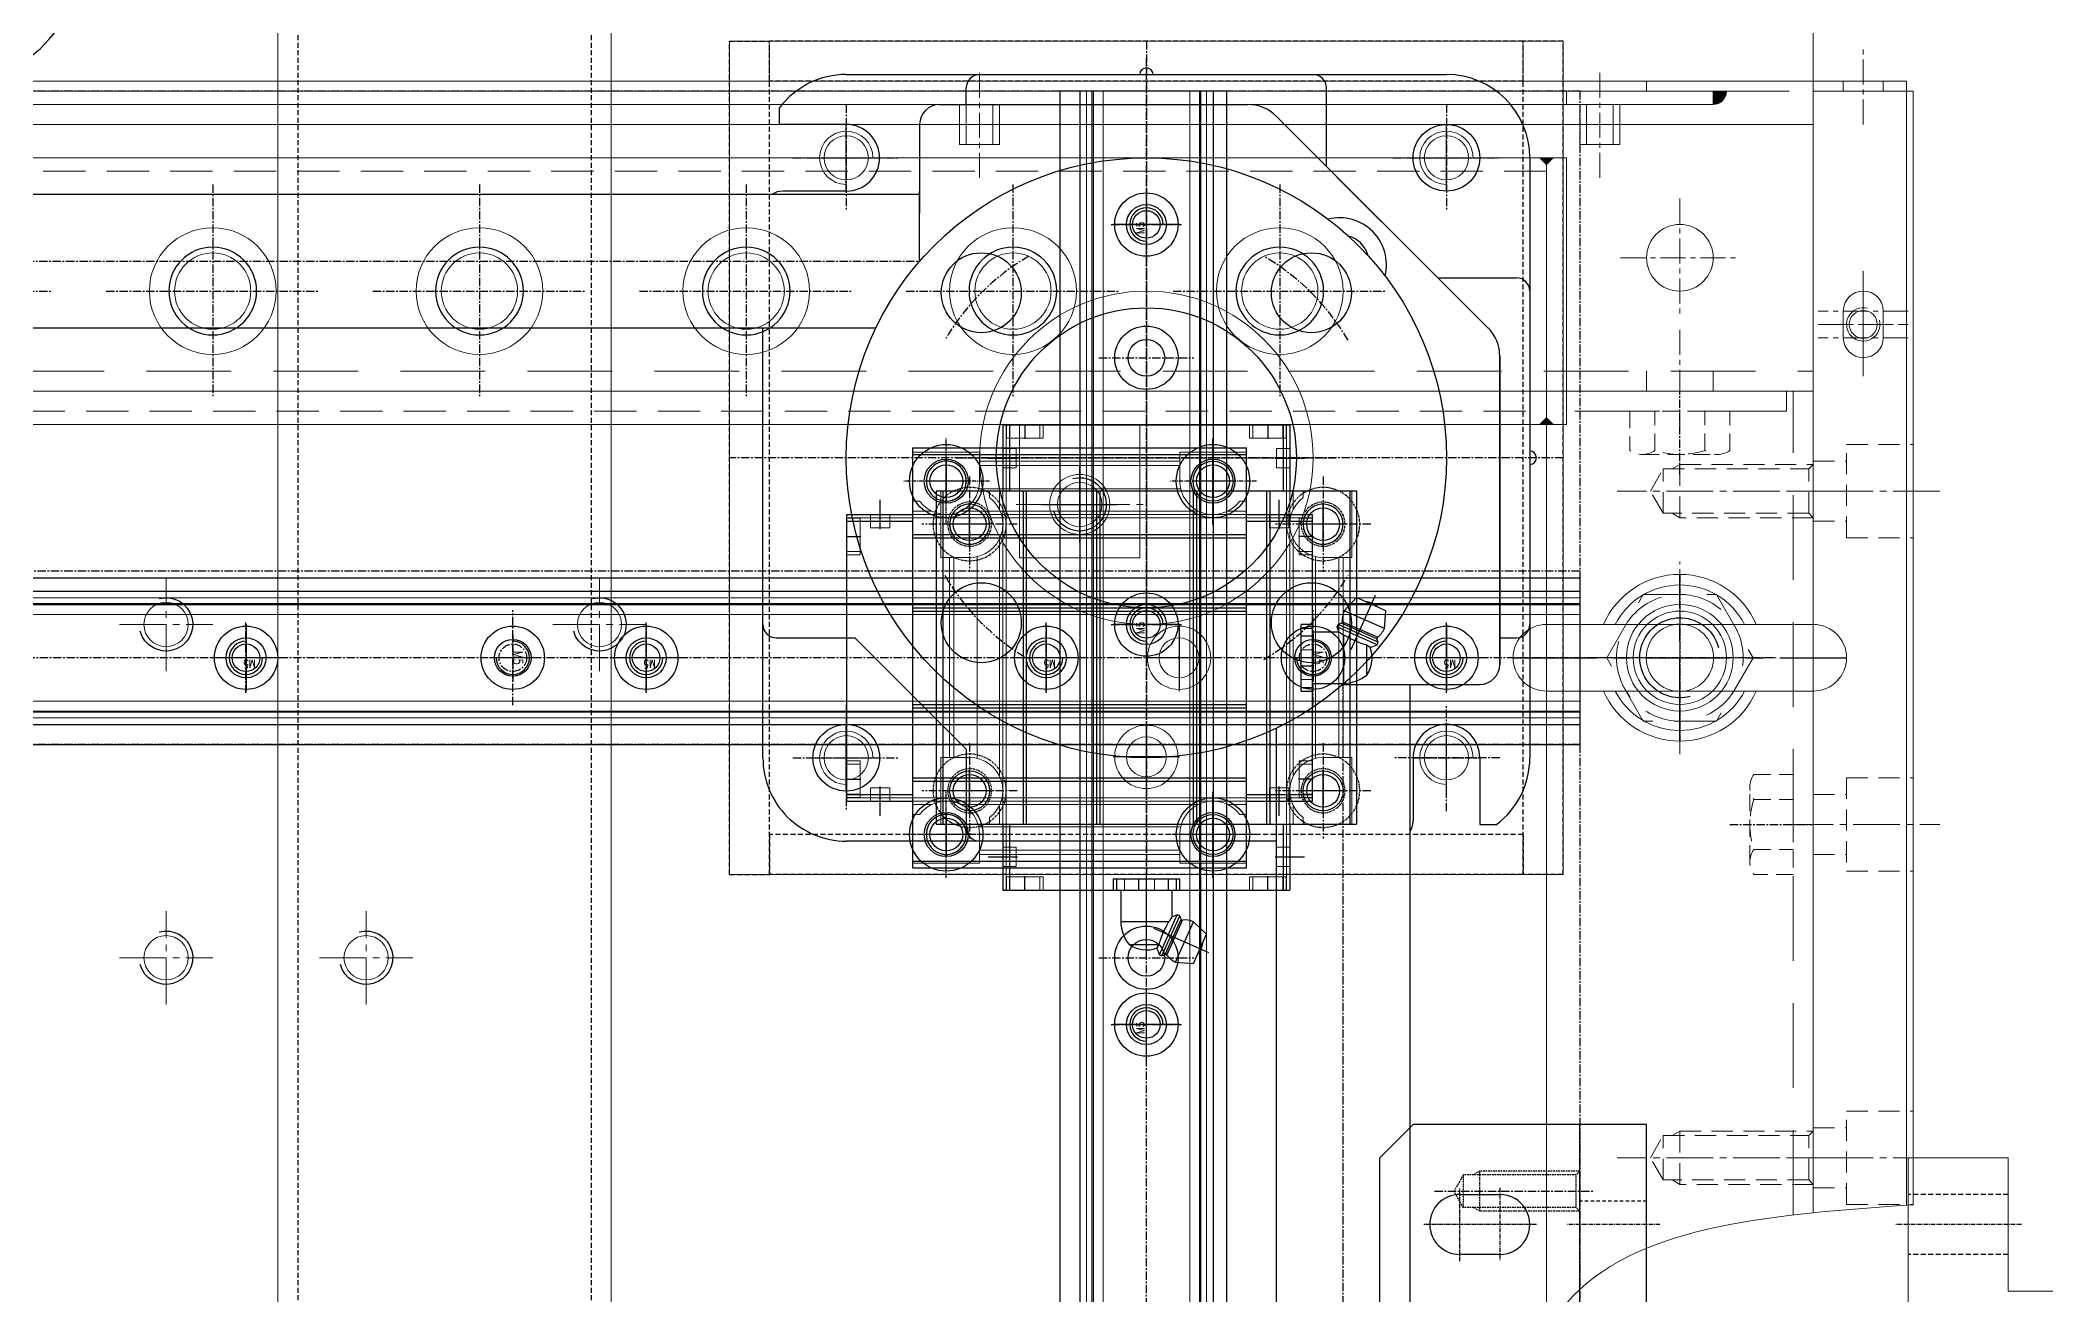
# Model space of a CAD drawing. Header units: millimetres. Extents: x -32759 to 129432, y 390 to 54305.
# Drawn here: x 28859.4 to 29160.1, y 25406.3 to 25594.6 of the extents above; entities that cross this region are included whole.
import ezdxf

# ---------------------------------------------------------------- set-up
doc = ezdxf.new("R2010")
doc.units = ezdxf.units.MM
for name, pattern in [('AM_ISO08W050', [18, 12, -1.5, 3, -1.5]), ('CENTER', [2, 1.25, -0.25, 0.25, -0.25]), ('CENTER1', [10, 7, -1, 1, -1]), ('H10', [1.75, 1, -0.75]), ('HIDDEN', [0.375, 0.25, -0.125]), ('HIDDEN2', [4.7625, 3.175, -1.5875]), ('HIDDENX2', [19.05, 12.7, -6.35])]:
    doc.linetypes.add(name, pattern=pattern)
for name, color, linetype in [('01a', 8, 'Continuous'), ('01d', 211, 'Continuous'), ('44', 4, 'CENTER'), ('7', 31, 'Continuous'), ('8', 17, 'Continuous'), ('CENTER', 1, 'CENTER'), ('CL', 1, 'CENTER'), ('FL', 3, 'Continuous'), ('HL', 2, 'HIDDEN'), ('THIN', 3, 'Continuous'), ('마크5', 254, 'Continuous')]:
    doc.layers.add(name, color=color, linetype=linetype)
for name, color, linetype, lineweight in [('03 중심선', 1, 'CENTER', 25), ('1111111', 1, 'Continuous', 25), ('_BODY', 7, 'Continuous', 13), ('AM_4', 3, 'Continuous', 25), ('AM_5', 3, 'Continuous', 25), ('AM_7', 4, 'AM_ISO08W050', 25), ('AM_9', 253, 'Continuous', 0), ('ConnectionPoints', 7, 'Continuous', 50)]:
    doc.layers.add(name, color=color, linetype=linetype, lineweight=lineweight)
doc.styles.add('ROAMNS', font='romans.shx', dxfattribs={"width": 0.8, "bigfont": 'whgtxt.shx'})
doc.styles.add('ROMANS', font='romans')
doc.styles.get("Standard").update_dxf_attribs({"font": 'arial.ttf'})

# ---------------------------------------------------------------- blocks, each defined once
blk = doc.blocks.new('ertrwe4')
at = {"ltscale": 0.5}
blk.add_circle((209026.13, 18920.69), 3.32, dxfattribs=at)
at = {"color": 1, "ltscale": 0.5}
blk.add_arc((209026.13, 18920.69), 4, 270, 180, dxfattribs=at)
at = {"layer": 'CL', "ltscale": 0.5}
for p, q in [((209026.13, 18925.69), (209026.13, 18915.69)), ((209021.13, 18920.69), (209031.13, 18920.69))]:
    blk.add_line(p, q, dxfattribs=at)
blk = doc.blocks.new('ryuesws')
at = {"ltscale": 0.5}
for p, q in [((208930.33, 19647.7), (208930.33, 19772.7)), ((208930.33, 19772.7), (209055.33, 19772.7)), ((209055.33, 19772.7), (209055.33, 19647.7)), ((208930.33, 19647.7), (209055.33, 19647.7))]:
    blk.add_line(p, q, dxfattribs=at)
blk.add_circle((208992.83, 19710.2), 25, dxfattribs=at)
at = {"layer": 'CL', "ltscale": 0.5}
for p, q in [((208992.83, 19738.72), (208992.83, 19681.68)), ((209021.35, 19710.2), (208964.31, 19710.2))]:
    blk.add_line(p, q, dxfattribs=at)
for p in [(-78.3, 834.52), (11.7, 834.52), (-78.3, 744.52), (11.7, 744.52)]:
    blk.add_blockref('ertrwe4', p)
blk = doc.blocks.new('uyisfwew')
at = {"layer": 'HL', "ltscale": 3}
for p, q in [((208930.33, 19564.1), (208930.33, 19570.1)), ((208930.33, 19570.1), (209055.33, 19570.1)), ((209055.33, 19564.1), (209055.33, 19570.1)), ((208930.33, 19564.1), (209055.33, 19564.1))]:
    blk.add_line(p, q, dxfattribs=at)
blk = doc.blocks.new('tywewr')
at = {"layer": 'HL', "ltscale": 3}
for p, q in [((209278.01, 19586.82), (209278.01, 19592.82)), ((209278.01, 19592.82), (209391.01, 19592.82)), ((209391.01, 19586.82), (209391.01, 19592.82)), ((209278.01, 19586.82), (209391.01, 19586.82))]:
    blk.add_line(p, q, dxfattribs=at)
blk = doc.blocks.new('rtyses')
for name, p in [('ryuesws', (0, 398.03)), ('uyisfwew', (0, 481.64))]:
    blk.add_blockref(name, p)
at = {"xscale": -1}
for name, p, rotation in [('uyisfwew', (0, 39734.84), 180), ('tywewr', (189462.51, -189226.27), 270)]:
    blk.add_blockref(name, p, dxfattribs=dict(at, rotation=rotation))
at = {"rotation": 90}
blk.add_blockref('tywewr', (228523.15, -189226.27), dxfattribs=at)
blk = doc.blocks.new('UYEWS')
blk.add_blockref('rtyses', (-1114.55, -2778.66))
blk = doc.blocks.new('574534')
blk.add_blockref('UYEWS', (-13724.46, 3117.63))
blk = doc.blocks.new('AE4TV4SE5YR6Y')
at = {"color": 2, "linetype": 'HIDDENX2', "ltscale": 0.5}
blk.add_lwpolyline([(-7337.92, 5245.23), (-7326.95, 5245.23), (-7321.47, 5254.73), (-7326.95, 5264.23), (-7337.92, 5264.23), (-7343.41, 5254.73), (-7337.92, 5245.23)], dxfattribs=at)
blk.add_circle((-7332.44, 5254.73), 9.5, dxfattribs=at)
blk.add_circle((-7332.44, 5254.73), 5.05)
at = {"layer": 'CENTER'}
for p, q in [((-7332.44, 5267.23), (-7332.44, 5242.23)), ((-7346.41, 5254.73), (-7318.47, 5254.73))]:
    blk.add_line(p, q, dxfattribs=at)
at = {"layer": 'THIN'}
blk.add_arc((-7332.44, 5254.73), 6, 255, 165, dxfattribs=at)
blk = doc.blocks.new('A4TCES5YTRTY')
at = {"color": 2, "linetype": 'HIDDENX2', "ltscale": 0.2}
for p, q in [((-7334.72, 5174.17), (-7340.64, 5174.17)), ((-7334.14, 5176.05), (-7334.14, 5164.79)), ((-7334.72, 5166.67), (-7340.64, 5166.67))]:
    blk.add_line(p, q, dxfattribs=at)
blk.add_lwpolyline([(-7340.64, 5177.92), (-7334.72, 5177.92, -0.309401), (-7334.72, 5174.17, -0.154701), (-7334.72, 5166.67, -0.309401), (-7334.72, 5162.91), (-7340.64, 5162.91), (-7340.64, 5177.92)], format="xyb", dxfattribs=at)
at = {"layer": 'CENTER'}
blk.add_line((-7331.14, 5170.42), (-7343.64, 5170.42), dxfattribs=at)
blk = doc.blocks.new('A$C4AA64E7E')
at = {"color": 1, "linetype": 'CENTER', "ltscale": 3}
for p, q in [((610, 6.54), (610, -9.54)), ((610, -28.91), (610, -11.09)), ((601.09, -20), (618.91, -20))]:
    blk.add_line(p, q, dxfattribs=at)
at = {"color": 3}
for p, q in [((-20, 0), (630, 0)), ((630, 0), (630, -40)), ((-20, -40), (630, -40))]:
    blk.add_line(p, q, dxfattribs=at)
at = {"color": 2, "linetype": 'HIDDENX2', "ltscale": 3}
for p, q in [((605, 0), (605, -3)), ((615, 0), (615, -3))]:
    blk.add_line(p, q, dxfattribs=at)
at = {"color": 2, "linetype": 'HIDDENX2'}
blk.add_line((-20, -3), (630, -3), dxfattribs=at)
at = {"color": 3}
blk.add_circle((610, -20), 5, dxfattribs=at)
blk = doc.blocks.new('1_4 STS SORKET_FV')
for radius in [9.5, 5.72]:
    blk.add_circle((9246.98, -3524.99), radius)
at = {"layer": 'CENTER'}
for p, q in [((9246.98, -3508.99), (9246.98, -3540.99)), ((9262.98, -3524.99), (9230.98, -3524.99))]:
    blk.add_line(p, q, dxfattribs=at)
at = {"layer": 'THIN'}
blk.add_circle((9246.98, -3524.99), 6.58, dxfattribs=at)
blk = doc.blocks.new('A$C22B00287')
for points in [[(520, 51), (521, 52), (519, 52)], [(519, 12), (520, 13), (521, 12)]]:
    blk.add_hatch(color=256).paths.add_polyline_path(points)
for p, q in [((521, 52), (519, 52)), ((441, 12), (441, -8)), ((459, -8), (459, 12)), ((521, 12), (519, 12)), ((441, -8), (459, -8))]:
    blk.add_line(p, q)
at = {"color": 2, "linetype": 'HIDDEN2', "ltscale": 2}
for p, q in [((520, 50), (-80, 50)), ((-80, 14), (520, 14))]:
    blk.add_line(p, q, dxfattribs=at)
at = {"color": 1, "linetype": 'CENTER1'}
for p, q in [((450, 9.5), (450, -9.5)), ((440.5, 0), (459.5, 0))]:
    blk.add_line(p, q, dxfattribs=at)
for points in [[(519, 52), (-79, 52), (-80, 51), (-80, 13), (-79, 12), (519, 12), (520, 13), (520, 51)], [(521, 52), (523, 52), (523, 12), (521, 12), (520, 13), (520, 51)]]:
    blk.add_lwpolyline(points, close=True)
blk.add_circle((450, 0), 4.5)
at = {"xscale": -1}
for p in [(9526.98, 3556.99), (9566.98, 3556.99), (9606.98, 3556.99), (9646.98, 3556.99), (9686.98, 3556.99), (9726.98, 3556.99)]:
    blk.add_blockref('1_4 STS SORKET_FV', p, dxfattribs=at)
blk = doc.blocks.new('A$C1A602C20')
at = {"color": 1, "linetype": 'CENTER', "ltscale": 3}
for p, q in [((393.16, -126.25), (393.16, -110.32)), ((486.16, -126.25), (486.16, -110.32))]:
    blk.add_line(p, q, dxfattribs=at)
for p, q in [((390.16, -121.52), (390.16, -115.52)), ((396.16, -115.52), (390.16, -115.52)), ((391.16, -121.52), (391.16, -115.52)), ((395.16, -121.52), (395.16, -115.52)), ((396.16, -121.52), (396.16, -115.52)), ((483.16, -121.52), (483.16, -115.52)), ((489.16, -115.52), (483.16, -115.52)), ((484.16, -121.52), (484.16, -115.52)), ((488.16, -121.52), (488.16, -115.52)), ((489.16, -121.52), (489.16, -115.52))]:
    blk.add_line(p, q)
at = {"color": 3}
for p, q in [((503.16, -121.52), (-116.84, -121.52)), ((503.16, -123.52), (503.16, -121.52)), ((503.16, -123.52), (-116.84, -123.52))]:
    blk.add_line(p, q, dxfattribs=at)
at = {"color": 2, "linetype": 'HIDDEN', "ltscale": 10}
blk.add_line((481.16, -123.52), (481.16, -121.52), dxfattribs=at)
blk = doc.blocks.new('A$C66C32B64')
at = {"ltscale": 10}
blk.add_lwpolyline([(-8.93, 5), (31.07, 5, -1), (31.07, -5), (-8.93, -5, -1)], format="xyb", close=True, dxfattribs=at)
for radius, start, end in [(12.5, 23.5782, 156.4218), (10.91, 27.2772, 152.7228), (12.5, 203.5782, 336.4218), (10.91, 207.2772, 332.7228)]:
    blk.add_arc((11.07, 0), radius, start, end, dxfattribs=at)
at = {"layer": 'CENTER', "ltscale": 10}
for p, q in [((11.07, 12.5), (11.07, -12.5)), ((-13.93, 0), (36.07, 0))]:
    blk.add_line(p, q, dxfattribs=at)
blk = doc.blocks.new('A$C1D586A40')
at = {"ltscale": 10}
h = blk.add_hatch(color=256, dxfattribs=at)
h.dxf.hatch_style = 1
h.paths.add_polyline_path([(770, 85.76, -0.414214), (772, 83.76), (770, 83.76)])
at = {"color": 3}
for p, q in [((745, 128.76), (745, 558.76)), ((785, 128.76), (785, 252.03)), ((799, 82.26), (799, 250.89)), ((785, 128.76), (745, 128.76)), ((789.5, 120.76), (789.5, 116.76)), ((795.5, 116.76), (795.5, 120.76)), ((121, 82.26), (799, 82.26)), ((785, 55.76), (785, 82.26))]:
    blk.add_line(p, q, dxfattribs=at)
at = {"color": 2, "linetype": 'HIDDENX2'}
for p, q in [((782, 252.35), (782, 128.76)), ((781, 131.76), (745, 131.76)), ((781, 131.76), (781, 128.76)), ((121, 83.76), (799, 83.76)), ((760, 83.76), (760, 82.26)), ((789.5, 83.76), (789.5, 82.26)), ((795.5, 83.76), (795.5, 82.26))]:
    blk.add_line(p, q, dxfattribs=at)
at = {"linetype": 'HIDDEN2'}
for p, q in [((790, 250.76), (790, 236.76)), ((790, 250.76), (800, 250.76)), ((762.5, 247.09), (762.5, 240.44)), ((765, 247.76), (765, 239.76)), ((785, 248.26), (790, 248.26)), ((785, 239.26), (790, 239.26)), ((790, 236.76), (800, 236.76)), ((790, 186.76), (790, 200.76)), ((790, 200.76), (800, 200.76)), ((785, 198.26), (790, 198.26)), ((785, 189.26), (790, 189.26)), ((790, 186.76), (800, 186.76)), ((790, 150.76), (790, 136.76)), ((790, 150.76), (800, 150.76)), ((765, 147.76), (765, 139.76)), ((785, 148.26), (790, 148.26)), ((762.5, 147.09), (762.5, 140.44)), ((785, 139.26), (790, 139.26)), ((790, 136.76), (800, 136.76))]:
    blk.add_line(p, q, dxfattribs=at)
at = {"color": 1, "linetype": 'CENTER1'}
for p, q in [((790, 243.76), (755.58, 243.76)), ((804, 243.76), (781, 243.76)), ((538, 220.76), (538, 206.76)), ((568, 220.76), (568, 206.76)), ((531, 213.76), (545, 213.76)), ((561, 213.76), (575, 213.76)), ((781, 193.76), (804, 193.76)), ((538, 170.76), (538, 156.76)), ((603, 170.76), (603, 156.76)), ((531, 163.76), (545, 163.76)), ((596, 163.76), (610, 163.76)), ((790, 143.76), (755.58, 143.76)), ((804, 143.76), (781, 143.76))]:
    blk.add_line(p, q, dxfattribs=at)
at = {"color": 1, "linetype": 'CENTER', "ltscale": 3}
for p, q in [((765, 183.21), (765, 154.32)), ((765, 183.21), (765, 154.32)), ((750.56, 168.76), (779.44, 168.76)), ((750.56, 168.76), (779.44, 168.76)), ((792.5, 110.76), (792.5, 126.76)), ((799.25, 120.76), (785.75, 120.76)), ((792.5, 114.26), (792.5, 123.26)), ((785.75, 118.76), (799.25, 118.76)), ((797, 118.76), (788, 118.76)), ((799.25, 116.76), (785.75, 116.76)), ((792.5, 88.76), (792.5, 77.26))]:
    blk.add_line(p, q, dxfattribs=at)
at = {"color": 2, "ltscale": 10}
for points in [[(785, 451.31), (785, 633.76), (135, 633.76), (135, 53.76), (785, 53.76), (785, 252.03)], [(800, 250.82), (800, 83.76), (785, 83.76), (785, 252.03)]]:
    blk.add_lwpolyline(points, dxfattribs=at)
at = {"linetype": 'HIDDEN2'}
for points in [[(784.32, 247.09), (762.5, 247.09), (760.58, 243.76), (762.5, 240.44), (784.32, 240.44)], [(785, 247.76), (765, 247.76), (763.83, 247.09)], [(785, 247.76), (784.32, 247.09), (784.32, 240.44), (785, 239.76)], [(763.83, 240.44), (765, 239.76), (785, 239.76)], [(785, 147.76), (765, 147.76), (763.83, 147.09)], [(785, 147.76), (784.32, 147.09), (784.32, 140.44), (785, 139.76)], [(784.32, 147.09), (762.5, 147.09), (760.58, 143.76), (762.5, 140.44), (784.32, 140.44)], [(763.83, 140.44), (765, 139.76), (785, 139.76)]]:
    blk.add_lwpolyline(points, dxfattribs=at)
at = {"ltscale": 10}
for centre in [(538, 213.76), (568, 213.76), (538, 163.76), (603, 163.76), (675, 145.76)]:
    blk.add_circle(centre, 3.32, dxfattribs=at)
at = {"color": 3}
for centre, radius in [((765, 168.76), 8), ((765, 168.76), 7), ((792.5, 118.76), 2.1)]:
    blk.add_circle(centre, radius, dxfattribs=at)
for centre, start, end in [((792.5, 120.76), 0, 180), ((792.5, 116.76), 180, 0)]:
    blk.add_arc(centre, 3, start, end, dxfattribs=at)
blk.add_arc((792.5, 118.76), 2.5, 345.409, 285.034)
at = {"ltscale": 10}
blk.add_arc((770, 83.76), 2, 0, 90, dxfattribs=at)
blk.add_spline([(800, 454.05), (761.45, 441.16), (742, 399), (738.63, 327.01), (749, 264.5), (800, 250.82)], degree=3, dxfattribs=at)
at = {"layer": 'CENTER', "ltscale": 10}
for p, q in [((675, 151.45), (675, 140.07)), ((669.31, 145.76), (680.69, 145.76))]:
    blk.add_line(p, q, dxfattribs=at)
at = {"layer": 'THIN', "ltscale": 10}
for centre in [(538, 213.76), (568, 213.76), (538, 163.76), (603, 163.76), (675, 145.76)]:
    blk.add_arc(centre, 4, 255, 165, dxfattribs=at)
at = {"extrusion": (0, 0, -1), "zscale": -1}
blk.add_blockref('A4TCES5YTRTY', (6558.64, -4976.65), dxfattribs=at)
at = {"ltscale": 10}
for name, p in [('A$C66C32B64', (753.93, 168.76)), ('A$C1A602C20', (266.84, 207.28))]:
    blk.add_blockref(name, p, dxfattribs=at)
at = {"extrusion": (0, 0, -1), "xscale": -1, "zscale": -1, "rotation": 180}
blk.add_blockref('AE4TV4SE5YR6Y', (6567.44, 5423.5), dxfattribs=at)
at = {"xscale": -1, "rotation": 180}
blk.add_blockref('A$C22B00287', (225, 145.76), dxfattribs=at)
at = {"rotation": 90}
blk.add_blockref('A4TCES5YTRTY', (5935.42, 7472.4), dxfattribs=at)
blk.add_blockref('A$C4AA64E7E', (155, 128.76))
blk = doc.blocks.new('ORDERNO')
at = {"color": 3}
blk.add_attdef('ORDER', (0, 0), '', height=5, dxfattribs=at)
blk = doc.blocks.new('lyk-2536')
at = {"ltscale": 0.5}
blk.add_circle((187210.73, 49646.6), 2.07, dxfattribs=at)
at = {"layer": '03 중심선'}
for p, q in [((187210.73, 49651.88), (187210.73, 49641.32)), ((187205.45, 49646.6), (187216.01, 49646.6))]:
    blk.add_line(p, q, dxfattribs=at)
at = {"layer": '1111111'}
blk.add_arc((187210.73, 49646.6), 2.5, 270, 180, dxfattribs=at)
at = {"color": 2}
ref = blk.add_blockref('ORDERNO', (187209.31, 49646.9), dxfattribs=dict(at, xscale=0.4000000000014552, yscale=0.4000000000014552, zscale=0.4000000000014552))
ref.add_attrib('ORDER', 'M5', (187209.31, 49646.9), dxfattribs={"color": 0, "height": 1.2, "style": 'ROMANS', "width": 0.8})
blk = doc.blocks.new('xcvbxcvbvbxc')
for p, q in [((136257.3, 37345.11), (135737.3, 37345.11)), ((136257.3, 37320.11), (136257.3, 37345.11)), ((136257.3, 37342.11), (135737.3, 37342.11)), ((136257.3, 37320.11), (135737.3, 37320.11))]:
    blk.add_line(p, q)
for centre, radius in [((136127.3, 37332.11), 4.75), ((136217.3, 37332.11), 4.75), ((136127.3, 37332.11), 2.75), ((136217.3, 37332.11), 2.75)]:
    blk.add_circle(centre, radius)
at = {"layer": 'CENTER'}
for p, q in [((136127.3, 37339.24), (136127.3, 37324.99)), ((136217.3, 37339.24), (136217.3, 37324.99)), ((135732.98, 37332.11), (136262.34, 37332.11))]:
    blk.add_line(p, q, dxfattribs=at)
for p in [(-51093.43, -12314.49), (-51033.43, -12314.49), (-50973.43, -12314.49)]:
    blk.add_blockref('lyk-2536', p)
blk = doc.blocks.new('xcvbcxbcxv')
at = {"layer": 'AM_4'}
for p, q in [((136285.91, 36898.21), (135765.91, 36898.21)), ((136285.91, 36878.21), (136285.91, 36898.21)), ((136285.91, 36896.2), (135765.91, 36896.2)), ((136285.91, 36880.22), (135765.91, 36880.22)), ((136285.91, 36878.21), (135765.91, 36878.21))]:
    blk.add_line(p, q, dxfattribs=at)
for centre, radius in [((136145.91, 36888.21), 4.75), ((136205.91, 36888.21), 4.75), ((136265.91, 36888.21), 4.75), ((136145.91, 36888.21), 3), ((136205.91, 36888.21), 3), ((136265.91, 36888.21), 3)]:
    blk.add_circle(centre, radius, dxfattribs=at)
at = {"layer": 'AM_7'}
for p, q in [((136145.91, 36883.22), (136145.91, 36893.2)), ((136205.91, 36883.22), (136205.91, 36893.2)), ((136265.91, 36883.22), (136265.91, 36893.2)), ((136140.93, 36888.21), (136150.9, 36888.21)), ((136200.93, 36888.21), (136210.9, 36888.21)), ((136260.93, 36888.21), (136270.9, 36888.21))]:
    blk.add_line(p, q, dxfattribs=at)
at = {"layer": 'AM_9'}
for p, q in [((136285.91, 36897.21), (135765.91, 36897.21)), ((136285.91, 36896.37), (135765.91, 36896.37)), ((136285.91, 36894.71), (135765.91, 36894.71)), ((136285.91, 36881.71), (135765.91, 36881.71)), ((136285.91, 36880.06), (135765.91, 36880.06)), ((136285.91, 36879.21), (135765.91, 36879.21))]:
    blk.add_line(p, q, dxfattribs=at)
blk = doc.blocks.new('fdghdfghfhd')
at = {"layer": 'AM_4'}
for p, q in [((149489.55, 21209.16), (149489.55, 21146.16)), ((149539.55, 21209.16), (149489.55, 21209.16)), ((149539.55, 21208.16), (149489.55, 21208.16)), ((149539.55, 21209.16), (149539.55, 21146.16)), ((149479.65, 21199.16), (149479.65, 21156.16)), ((149489.55, 21199.16), (149479.65, 21199.16)), ((149489.55, 21198.16), (149479.65, 21198.16)), ((149549.45, 21199.16), (149539.55, 21199.16)), ((149549.45, 21198.16), (149539.55, 21198.16)), ((149549.45, 21199.16), (149549.45, 21156.16)), ((149539.55, 21196.15), (149489.55, 21196.15)), ((149539.55, 21195.66), (149489.55, 21195.66)), ((149539.55, 21185.16), (149489.55, 21185.16)), ((149539.55, 21184.66), (149489.55, 21184.66)), ((149471.49, 21180.26), (149471.49, 21175.76)), ((149479.65, 21181.51), (149474.93, 21181.51)), ((149474.93, 21181.51), (149474.93, 21174.26)), ((149481.35, 21182.66), (149479.65, 21182.66)), ((149481.35, 21182.12), (149479.65, 21182.12)), ((149481.35, 21182.66), (149481.35, 21172.66)), ((149481.35, 21178.85), (149479.65, 21178.85)), ((149469.94, 21175.7), (149469.78, 21175.34)), ((149469.78, 21175.34), (149469.98, 21174.82)), ((149469.78, 21175.34), (149475.81, 21172.65)), ((149469.91, 21174.59), (149475.17, 21172.25)), ((149470.97, 21176.1), (149469.94, 21175.7)), ((149469.94, 21175.7), (149475.97, 21173.02)), ((149469.98, 21174.82), (149475.29, 21172.45)), ((149470.97, 21176.1), (149471.49, 21175.76)), ((149475.66, 21173.81), (149479.65, 21173.81)), ((149475.97, 21173.02), (149475.67, 21173.81)), ((149481.35, 21174.39), (149479.65, 21174.39)), ((149468.86, 21173.28), (149468.65, 21170.6)), ((149468.86, 21173.28), (149474.89, 21170.6)), ((149475.29, 21172.45), (149475.81, 21172.65)), ((149475.81, 21172.65), (149475.97, 21173.02)), ((149481.35, 21173.2), (149479.65, 21173.2)), ((149479.65, 21172.66), (149481.35, 21172.66)), ((149468.65, 21170.6), (149473.04, 21168.64)), ((149473.04, 21168.64), (149474.89, 21170.6)), ((149539.55, 21170.65), (149489.55, 21170.65)), ((149539.55, 21170.16), (149489.55, 21170.16)), ((149539.55, 21159.66), (149489.55, 21159.66)), ((149539.55, 21159.16), (149489.55, 21159.16)), ((149489.55, 21157.16), (149479.65, 21157.16)), ((149489.55, 21156.16), (149479.65, 21156.16)), ((149549.45, 21157.16), (149539.55, 21157.16)), ((149549.45, 21156.16), (149539.55, 21156.16)), ((149539.55, 21147.15), (149489.55, 21147.15)), ((149539.55, 21146.16), (149489.55, 21146.16))]:
    blk.add_line(p, q, dxfattribs=at)
for points in [[(149471.49, 21175.76), (149471.88, 21175.65), (149472.32, 21175.5), (149472.76, 21175.33), (149473.23, 21175.13), (149473.68, 21174.93), (149474.12, 21174.71), (149474.33, 21174.59), (149474.54, 21174.48), (149474.74, 21174.37), (149474.93, 21174.26)], [(149475.67, 21173.81), (149475.67, 21173.81), (149475.63, 21173.83), (149475.55, 21173.89), (149475.42, 21173.97), (149475.24, 21174.08), (149475.02, 21174.21), (149474.93, 21174.26)]]:
    blk.add_lwpolyline(points, dxfattribs=at)
for centre in [(149494.55, 21204.16), (149534.55, 21204.16), (149494.55, 21151.16), (149534.55, 21151.16)]:
    blk.add_circle(centre, 2.46, dxfattribs=at)
for centre, radius, start, end in [((149475.4, 21177.66), 4.7, 146.41, 199.4635), ((149475.16, 21175.51), 6, 92.1944, 127.7232), ((149471.88, 21171.94), 3.3, 126.6644, 156), ((149469.79, 21174.75), 0.2, 306.6644, 21), ((149471.88, 21171.94), 3.3, 336, 5.3356), ((149475.36, 21172.27), 0.2, 111, 185.3356), ((149472.09, 21172.41), 3.21, 227.8366, 264.1634)]:
    blk.add_arc(centre, radius, start, end, dxfattribs=at)
at = {"layer": 'AM_5'}
for centre in [(149494.55, 21204.16), (149494.55, 21151.16)]:
    blk.add_circle(centre, 3, dxfattribs=at)
for centre, start, end in [((149534.55, 21204.16), 75, 15), ((149534.55, 21204.16), 15, 285), ((149534.55, 21151.16), 75, 15), ((149534.55, 21151.16), 15, 285)]:
    blk.add_arc(centre, 3, start, end, dxfattribs=at)
at = {"layer": 'AM_7'}
for p, q in [((149494.55, 21201.01), (149494.55, 21207.31)), ((149534.55, 21201.01), (149534.55, 21207.31)), ((149491.4, 21204.16), (149497.7, 21204.16)), ((149531.4, 21204.16), (149537.7, 21204.16)), ((149484.65, 21201.36), (149484.65, 21196.96)), ((149544.45, 21201.36), (149544.45, 21196.96)), ((149479.55, 21195.86), (149481.75, 21195.86)), ((149549.55, 21195.86), (149547.35, 21195.86)), ((149499.65, 21172.67), (149499.65, 21182.65)), ((149470.17, 21177.66), (149481.89, 21177.66)), ((149494.67, 21177.66), (149504.64, 21177.66)), ((149470.26, 21168.31), (149473.89, 21176.47)), ((149479.55, 21159.46), (149481.75, 21159.46)), ((149549.55, 21159.46), (149547.35, 21159.46)), ((149484.65, 21158.36), (149484.65, 21153.96)), ((149544.45, 21158.36), (149544.45, 21153.96)), ((149494.55, 21148.01), (149494.55, 21154.31)), ((149534.55, 21148.01), (149534.55, 21154.31)), ((149491.4, 21151.16), (149497.7, 21151.16)), ((149531.4, 21151.16), (149537.7, 21151.16))]:
    blk.add_line(p, q, dxfattribs=at)
at = {"layer": 'AM_9'}
for p, q in [((149499.55, 21208.48), (149489.55, 21208.48)), ((149499.55, 21204.16), (149499.55, 21208.48)), ((149529.55, 21207.16), (149499.55, 21207.16)), ((149529.55, 21208.48), (149529.55, 21204.16)), ((149539.55, 21208.48), (149529.55, 21208.48)), ((149529.55, 21206.51), (149499.55, 21206.51)), ((149489.55, 21201.16), (149490.55, 21201.16)), ((149529.69, 21203.01), (149499.42, 21203.01)), ((149538.55, 21201.16), (149539.55, 21201.16)), ((149549.45, 21198.66), (149479.65, 21198.66)), ((149481.65, 21198.61), (149479.65, 21198.61)), ((149481.65, 21198.11), (149479.65, 21198.11)), ((149481.65, 21198.61), (149481.65, 21193.11)), ((149483.2, 21199.16), (149483.2, 21197.16)), ((149486.1, 21197.16), (149486.1, 21199.16)), ((149492.37, 21199.66), (149489.55, 21199.66)), ((149539.55, 21199.16), (149489.55, 21199.16)), ((149532.37, 21199.66), (149496.74, 21199.66)), ((149539.55, 21199.66), (149536.74, 21199.66)), ((149543, 21199.16), (149543, 21197.16)), ((149545.9, 21197.16), (149545.9, 21199.16)), ((149547.45, 21198.61), (149547.45, 21193.11)), ((149549.45, 21198.61), (149547.45, 21198.61)), ((149549.45, 21198.11), (149547.45, 21198.11)), ((149486.1, 21197.16), (149483.2, 21197.16)), ((149545.9, 21197.16), (149543, 21197.16)), ((149479.65, 21193.61), (149481.65, 21193.61)), ((149479.65, 21193.11), (149481.65, 21193.11)), ((149547.45, 21193.61), (149549.45, 21193.61)), ((149547.45, 21193.11), (149549.45, 21193.11)), ((149549.45, 21187.66), (149479.65, 21187.66)), ((149549.45, 21185.65), (149479.65, 21185.65)), ((149549.45, 21185.65), (149479.65, 21185.65)), ((149481.35, 21180.92), (149479.65, 21180.92)), ((149481.35, 21176.46), (149479.65, 21176.46)), ((149549.45, 21169.67), (149479.65, 21169.67)), ((149549.45, 21169.67), (149479.65, 21169.67)), ((149549.45, 21167.66), (149479.65, 21167.66)), ((149481.65, 21162.21), (149479.65, 21162.21)), ((149481.65, 21162.21), (149481.65, 21156.71)), ((149547.45, 21162.21), (149547.45, 21156.71)), ((149549.45, 21162.21), (149547.45, 21162.21)), ((149481.65, 21161.71), (149479.65, 21161.71)), ((149549.45, 21161.71), (149547.45, 21161.71)), ((149479.65, 21157.21), (149481.65, 21157.21)), ((149479.65, 21156.71), (149481.65, 21156.71)), ((149549.45, 21156.66), (149479.65, 21156.66)), ((149486.1, 21158.16), (149483.2, 21158.16)), ((149483.2, 21158.16), (149483.2, 21156.16)), ((149486.1, 21156.16), (149486.1, 21158.16)), ((149539.55, 21156.16), (149489.55, 21156.16)), ((149545.9, 21158.16), (149543, 21158.16)), ((149543, 21158.16), (149543, 21156.16)), ((149545.9, 21156.16), (149545.9, 21158.16)), ((149547.45, 21157.21), (149549.45, 21157.21)), ((149547.45, 21156.71), (149549.45, 21156.71)), ((149492.37, 21155.66), (149489.55, 21155.66)), ((149490.55, 21154.16), (149489.55, 21154.16)), ((149532.37, 21155.66), (149496.74, 21155.66)), ((149539.55, 21155.66), (149536.74, 21155.66)), ((149539.55, 21154.16), (149538.55, 21154.16)), ((149529.69, 21152.3), (149499.42, 21152.3)), ((149499.55, 21146.84), (149499.55, 21151.16)), ((149529.55, 21151.16), (149529.55, 21146.84)), ((149489.55, 21146.84), (149499.55, 21146.84)), ((149529.55, 21148.81), (149499.55, 21148.81)), ((149529.55, 21148.16), (149499.55, 21148.16)), ((149529.55, 21146.84), (149539.55, 21146.84))]:
    blk.add_line(p, q, dxfattribs=at)
for radius in [4.75, 3]:
    blk.add_circle((149499.65, 21177.66), radius, dxfattribs=at)
for centre, start, end in [((149494.55, 21204.16), 216.8699, 0), ((149534.55, 21204.16), 180, 323.1301), ((149494.55, 21151.16), 0, 143.1301), ((149534.55, 21151.16), 36.8699, 180)]:
    blk.add_arc(centre, 5, start, end, dxfattribs=at)
at = {"layer": 'ConnectionPoints'}
for p in [(149479.65, 21177.66, 5), (149479.65, 21177.66, 5), (149479.65, 21177.66, 5), (149499.65, 21177.66)]:
    blk.add_point(p, dxfattribs=at)
blk = doc.blocks.new('xcvbcxbcvbcxc')
for p, q in [((136287.3, 38422.46), (135707.3, 38422.46)), ((135707.3, 38397.46), (135707.3, 38422.46)), ((136287.3, 38419.46), (135707.3, 38419.46)), ((136287.3, 38397.46), (135707.3, 38397.46))]:
    blk.add_line(p, q)
for centre, radius in [((135747.3, 38409.46), 4.75), ((135867.3, 38409.46), 4.75), ((135747.3, 38409.46), 2.75), ((135867.3, 38409.46), 2.75)]:
    blk.add_circle(centre, radius)
at = {"layer": 'CENTER'}
for p, q in [((135747.3, 38416.58), (135747.3, 38402.33)), ((135867.3, 38416.58), (135867.3, 38402.33)), ((135702.98, 38409.46), (136292.34, 38409.46))]:
    blk.add_line(p, q, dxfattribs=at)
at = {"layer": 'CL'}
blk.add_line((135727.3, 38413.96), (135727.3, 38404.96), dxfattribs=at)
for p in [(-51483.43, -11237.14), (-51423.43, -11237.14), (-51363.43, -11237.14), (-51303.43, -11237.14)]:
    blk.add_blockref('lyk-2536', p)
blk = doc.blocks.new('sdfgsdfgsdgfsd')
at = {"layer": 'AM_4'}
for p, q in [((149899.65, 21167.66), (149899.65, 21187.66)), ((150479.65, 21187.66), (149899.65, 21187.66)), ((150479.65, 21185.65), (149899.65, 21185.65)), ((150479.65, 21169.67), (149899.65, 21169.67)), ((150479.65, 21167.66), (149899.65, 21167.66))]:
    blk.add_line(p, q, dxfattribs=at)
for centre, radius in [((149919.65, 21177.66), 4.75), ((149919.65, 21177.66), 3), ((149979.65, 21177.66), 4.75), ((149979.65, 21177.66), 3), ((150039.65, 21177.66), 4.75), ((150039.65, 21177.66), 3), ((150099.65, 21177.66), 4.75), ((150099.65, 21177.66), 3)]:
    blk.add_circle(centre, radius, dxfattribs=at)
at = {"layer": 'AM_7'}
for p, q in [((149919.65, 21172.67), (149919.65, 21182.65)), ((149979.65, 21172.67), (149979.65, 21182.65)), ((150039.65, 21172.67), (150039.65, 21182.65)), ((150099.65, 21172.67), (150099.65, 21182.65)), ((149914.67, 21177.66), (149924.64, 21177.66)), ((149974.67, 21177.66), (149984.64, 21177.66)), ((150034.67, 21177.66), (150044.64, 21177.66)), ((150094.67, 21177.66), (150104.64, 21177.66))]:
    blk.add_line(p, q, dxfattribs=at)
at = {"layer": 'AM_9'}
for p, q in [((150479.65, 21186.66), (149899.65, 21186.66)), ((150479.65, 21185.81), (149899.65, 21185.81)), ((150479.65, 21184.16), (149899.65, 21184.16)), ((150479.65, 21171.16), (149899.65, 21171.16)), ((150479.65, 21169.5), (149899.65, 21169.5)), ((150479.65, 21168.66), (149899.65, 21168.66))]:
    blk.add_line(p, q, dxfattribs=at)
blk = doc.blocks.new('xcvbxcvbvxc')
at = {"color": 2, "linetype": 'H10', "ltscale": 0.5}
for p, q in [((125605.09, 34117.54), (125605.09, 34127.54)), ((125652.09, 34117.54), (125652.09, 34127.54))]:
    blk.add_line(p, q, dxfattribs=at)
at = {"layer": 'CL', "ltscale": 0.5}
for p, q in [((125608.59, 34115.54), (125608.59, 34129.54)), ((125648.59, 34115.54), (125648.59, 34129.54))]:
    blk.add_line(p, q, dxfattribs=at)
blk = doc.blocks.new('CVNBVN')
at = {"ltscale": 0.5}
for p, q in [((125604.09, 33926.71), (125604.09, 33932.71)), ((125613.09, 33932.71), (125613.09, 33926.71))]:
    blk.add_line(p, q, dxfattribs=at)
for centre, start, end in [((125608.59, 33932.71), 0, 180), ((125608.59, 33926.71), 180, 0)]:
    blk.add_arc(centre, 4.5, start, end, dxfattribs=at)
at = {"layer": 'CL', "ltscale": 0.5}
for p, q in [((125608.59, 33921.21), (125608.59, 33938.21)), ((125603.09, 33932.71), (125614.09, 33932.71)), ((125614.09, 33926.71), (125603.09, 33926.71))]:
    blk.add_line(p, q, dxfattribs=at)
blk = doc.blocks.new('sdfgdsfgfsdgds')
at = {"ltscale": 0.5}
for p, q in [((135832.71, 34399.8), (135837.71, 34404.8)), ((135837.71, 34404.8), (135897.71, 34404.8)), ((135897.71, 34404.8), (135902.71, 34399.8)), ((135832.71, 34364.8), (135832.71, 34399.8)), ((135902.71, 34364.8), (135902.71, 34399.8)), ((135832.71, 34374.8), (135902.71, 34374.8)), ((135832.71, 34364.8), (135902.71, 34364.8))]:
    blk.add_line(p, q, dxfattribs=at)
for name, p in [('CVNBVN', (10239.13, 460.09)), ('CVNBVN', (10279.13, 460.09)), ('xcvbxcvbvxc', (10239.13, 247.26))]:
    blk.add_blockref(name, p)
blk = doc.blocks.new('asfsadfsfas')
at = {"ltscale": 0.5}
for radius in [5.5, 3.3]:
    blk.add_circle((150451.8, 21650.26), radius, dxfattribs=at)
at = {"layer": 'CL', "ltscale": 0.5}
for p, q in [((150451.8, 21656.76), (150451.8, 21643.76)), ((150445.3, 21650.26), (150458.3, 21650.26))]:
    blk.add_line(p, q, dxfattribs=at)
blk = doc.blocks.new('asdfasfdasdfa')
for p in [(4561.2, -1636.97), (4601.2, -1636.97), (4561.2, -1689.97), (4601.2, -1689.97)]:
    blk.add_blockref('asfsadfsfas', p)
blk = doc.blocks.new('asdfassas')
blk.add_blockref('asdfasfdasdfa', (-24871.76, 19863.95))
blk = doc.blocks.new('ghsdfgsdf')
blk.add_circle((150255.99, 21632.33), 2.07)
at = {"layer": 'CL'}
for p, q in [((150255.99, 21635.83), (150255.99, 21628.83)), ((150252.49, 21632.33), (150259.49, 21632.33))]:
    blk.add_line(p, q, dxfattribs=at)
at = {"layer": 'FL', "color": 1}
blk.add_arc((150255.99, 21632.33), 2.5, 270, 180, dxfattribs=at)
at = {"insert": (150254.93, 21633.84), "char_height": 1.4, "width": 3.696, "attachment_point": 1, "style": 'ROAMNS'}
blk.add_mtext('M5', dxfattribs=at)
blk = doc.blocks.new('lyk-2514')
at = {"ltscale": 0.25}
for radius in [5.5, 3.3]:
    blk.add_circle((186729.11, 44337.82), radius, dxfattribs=at)
at = {"layer": '03 중심선'}
for p, q in [((186729.11, 44344.97), (186729.11, 44330.67)), ((186721.96, 44337.82), (186736.26, 44337.82))]:
    blk.add_line(p, q, dxfattribs=at)
blk = doc.blocks.new('BXCVBXCVXC')
at = {"extrusion": (0, 0, -1), "zscale": -1, "rotation": 180}
for p in [(34699.45, 63932.6), (34646.45, 63932.6), (34699.45, 63892.6), (34646.45, 63892.6)]:
    blk.add_blockref('lyk-2514', p, dxfattribs=at)
blk = doc.blocks.new('HHDFHGDFGHF')
at = {"layer": 'CL'}
blk.add_line((150422.53, 21615.22), (150398.73, 21615.22), dxfattribs=at)
at = {"layer": 'FL', "color": 2, "linetype": 'HIDDEN'}
for p, q in [((150400.73, 21618.22), (150401.27, 21617.68)), ((150400.73, 21618.22), (150415.73, 21618.22)), ((150401.27, 21617.68), (150401.27, 21612.76)), ((150401.27, 21617.68), (150418.19, 21617.68)), ((150415.73, 21618.22), (150415.73, 21612.22)), ((150415.73, 21618.22), (150416.66, 21617.68)), ((150418.19, 21617.68), (150418.19, 21612.76)), ((150418.19, 21617.68), (150419.6, 21615.22)), ((150418.19, 21612.76), (150419.6, 21615.22)), ((150400.73, 21612.22), (150401.27, 21612.76)), ((150400.73, 21612.22), (150415.73, 21612.22)), ((150401.27, 21612.76), (150418.19, 21612.76)), ((150415.73, 21612.22), (150416.66, 21612.76))]:
    blk.add_line(p, q, dxfattribs=at)
blk = doc.blocks.new('sdfgsdfgdgs')
blk.add_blockref('HHDFHGDFGHF', (-24416.16, 13582.95))
blk = doc.blocks.new('asfsafdafasffafassaf')
for p, q in [((127749.32, 39720.8), (127749.32, 40240.8)), ((127749.32, 39818.8), (128329.32, 39818.8)), ((127749.32, 39792.8), (128329.32, 39792.8)), ((127749.32, 39720.8), (128329.32, 39720.8))]:
    blk.add_line(p, q)
for name, p in [('sdfgsdfgdgs', (1764.75, 4687.64)), ('BXCVBXCVXC', (-24241.84, 20230.97))]:
    blk.add_blockref(name, p)
at = {"rotation": 90}
for p in [(149421.65, -110450.19), (149541.65, -110450.19)]:
    blk.add_blockref('ghsdfgsdf', p, dxfattribs=at)
blk = doc.blocks.new('sfdgsdgfsdg')
for centre in [(134114.55, 38640.81), (134079.55, 38605.81), (134149.55, 38605.81), (134114.55, 38570.81)]:
    blk.add_circle(centre, 6)
at = {"layer": 'CENTER'}
for start, end in [(75.2259, 104.7741), (165.2259, 194.7741), (345.2259, 14.7741), (255.2259, 284.7741)]:
    blk.add_arc((134114.55, 38605.81), 35, start, end, dxfattribs=at)
blk = doc.blocks.new('asdfasffsadf')
for p, q in [((133659.55, 39113.31), (133749.55, 39113.31)), ((133677.55, 39099.52), (133677.55, 39111.31)), ((133689.32, 39108.81), (133735.55, 39108.81)), ((133735.55, 39108.81), (133689.32, 39108.81)), ((133704.55, 39108.81), (133694.55, 39108.81)), ((133704.55, 39108.81), (133694.55, 39108.81)), ((133735.55, 39108.81), (133704.55, 39108.81)), ((133735.55, 39108.81), (133719.55, 39108.81)), ((133731.55, 39108.81), (133731.55, 39111.31)), ((133685.08, 39107.05), (133653.31, 39075.27)), ((133685.08, 39107.05), (133653.31, 39075.27)), ((133738.55, 39085.28), (133738.55, 39105.81)), ((133749.55, 39105.81), (133759.55, 39105.81)), ((133759.55, 39105.81), (133759.55, 39108.31)), ((133647.05, 39010.81), (133647.05, 39100.81)), ((133675.96, 39097.93), (133662.43, 39084.39)), ((133662.43, 39084.39), (133675.96, 39097.93)), ((133738.55, 39095.31), (133909.55, 39095.31)), ((133749.55, 39095.81), (133759.05, 39095.81)), ((133660.84, 39082.81), (133649.05, 39082.81)), ((133909.55, 39075.31), (133745.1, 39075.31)), ((133762.05, 39075.31), (133762.05, 39010.81)), ((133651.55, 39024.81), (133651.55, 39071.03)), ((133651.55, 39024.81), (133651.55, 39071.03)), ((133651.55, 39045.81), (133651.55, 39065.81)), ((133651.55, 39028.81), (133649.05, 39028.81)), ((133731.55, 39012.09), (133748.26, 39028.81)), ((133748.26, 39028.81), (133760.05, 39028.81)), ((133654.55, 39021.81), (133667.84, 39021.81)), ((133675.08, 39021.81), (133664.55, 39021.81)), ((133665.05, 39021.81), (133665.05, 38805.81)), ((133685.05, 38805.81), (133685.05, 39015.25)), ((133654.55, 39010.81), (133654.55, 39000.81)), ((133664.55, 39010.81), (133664.55, 39001.31)), ((133731.55, 39000.31), (133731.55, 39012.09)), ((133654.55, 39000.81), (133652.05, 39000.81)), ((133749.55, 38998.31), (133685.05, 38998.31))]:
    blk.add_line(p, q)
for centre, radius in [((133659.55, 39100.81), 5), ((133704.55, 39055.81), 45), ((133704.55, 39055.81), 22.5), ((133749.55, 39010.81), 5)]:
    blk.add_circle(centre, radius)
for centre, radius, start, end in [((133659.55, 39100.81), 12.5, 90, 180), ((133679.55, 39111.31), 2, 90, 180), ((133704.55, 39113.31), 1, 0, 180), ((133729.55, 39111.31), 2, 0, 90), ((133749.55, 39100.81), 12.5, 36.8699, 90), ((133689.32, 39102.81), 6, 90, 135), ((133689.32, 39102.81), 6, 90, 135), ((133735.55, 39105.81), 3, 0, 90), ((133735.55, 39105.81), 3, 0, 90), ((133735.55, 39105.81), 3, 0, 90), ((133735.55, 39105.81), 3, 0, 90), ((133735.55, 39105.81), 3, 0, 90), ((133749.55, 39100.81), 5, 90, 270), ((133759.05, 39092.81), 3, 56.4427, 90), ((133675.55, 39084.81), 7, 75.8, 194.2), ((133675.38, 39084.98), 4.25, 105.4588, 164.5315), ((133649.05, 39080.81), 2, 90, 180), ((133657.55, 39071.03), 6, 135, 180), ((133657.55, 39071.03), 6, 135, 180), ((133647.05, 39055.81), 1, 90, 270), ((133649.05, 39030.81), 2, 180, 270), ((133760.05, 39030.81), 2, 270, 0), ((133654.55, 39024.81), 3, 180, 270), ((133654.55, 39024.81), 3, 180, 270), ((133654.55, 39024.81), 3, 180, 270), ((133659.55, 39010.81), 5, 0, 180), ((133659.55, 39010.81), 12.5, 180, 233.1301), ((133749.55, 39010.81), 12.5, 270, 0), ((133667.55, 39001.31), 3, 180, 213.5573), ((133729.55, 39000.31), 2, 270, 0)]:
    blk.add_arc(centre, radius, start, end)
at = {"layer": 'CENTER'}
for p, q in [((133704.55, 39118.31), (133704.55, 38993.31)), ((133659.55, 39092.81), (133659.55, 39108.81)), ((133749.55, 39108.81), (133749.55, 39092.81)), ((133651.55, 39100.81), (133667.55, 39100.81)), ((133757.55, 39100.81), (133741.55, 39100.81)), ((133909.55, 39085.31), (133738.55, 39085.31)), ((133642.05, 39055.81), (133767.05, 39055.81)), ((133675.05, 38805.81), (133675.05, 39021.81)), ((133659.55, 39002.81), (133659.55, 39018.81)), ((133749.55, 39002.81), (133749.55, 39018.81)), ((133651.55, 39010.81), (133667.55, 39010.81)), ((133741.55, 39010.81), (133757.55, 39010.81))]:
    blk.add_line(p, q, dxfattribs=at)
at = {"rotation": 45}
blk.add_blockref('sfdgsdgfsdg', (66169.67, -83075.93), dxfattribs=at)
blk = doc.blocks.new('XCVBXCVBXCVBCXCBCXB')
at = {"rotation": 270}
for name, p in [('xcvbcxbcxv', (99404.45, 172358.92)), ('fdghdfghfhd', (115115, 185672.51))]:
    blk.add_blockref(name, p, dxfattribs=at)
for name, p in [('fdghdfghfhd', (-13211.89, 14980.34)), ('sdfgsdfgsdgfsd', (-13671.99, 14980.34))]:
    blk.add_blockref(name, p)
at = {"layer": '01a', "rotation": 90}
blk.add_blockref('asdfasffsadf', (175348.47, -97576.55), dxfattribs=at)
at = {"layer": '01d'}
blk.add_blockref('asdfassas', (6141.43, -3692.74), dxfattribs=at)
at = {"layer": '44'}
blk.add_blockref('asfsafdafasffafassaf', (8478.34, -3647.8), dxfattribs=at)
at = {"layer": '7', "rotation": 270}
blk.add_blockref('sdfgdsfgfsdgds', (101852.86, 172130.72), dxfattribs=at)
at = {"layer": '8', "ltscale": 0.5, "rotation": 270}
blk.add_blockref('xcvbxcvbvbxc', (98960.55, 172330.3), dxfattribs=at)
at = {"layer": '8', "ltscale": 0.5}
blk.add_blockref('xcvbcxbcvbcxc', (520.37, -2251.46), dxfattribs=at)
blk = doc.blocks.new('7RYT')
blk.add_blockref('XCVBXCVBXCVBCXCBCXB', (170827.6, -771.94))
at = {"ltscale": 0.5, "xscale": -1}
blk.add_blockref('A$C1D586A40', (307805.26, 35217.29), dxfattribs=at)
blk = doc.blocks.new('uyiry')
at = {"ltscale": 0.5}
for p, q in [((283472.72, 1551.76), (282672.72, 1551.76)), ((282672.72, 1501.76), (283472.72, 1501.76))]:
    blk.add_line(p, q, dxfattribs=at)
at = {"layer": 'HL', "ltscale": 3}
for p, q in [((283472.72, 1548.76), (282672.72, 1548.76)), ((283472.72, 1504.76), (282672.72, 1504.76))]:
    blk.add_line(p, q, dxfattribs=at)
blk = doc.blocks.new('735w4w')
at = {"color": 3}
blk.add_blockref('uyiry', (-74279.18, 22104.18), dxfattribs=at)
blk = doc.blocks.new('r6uw33')
blk.add_blockref('735w4w', (0, 0))
blk = doc.blocks.new('r6drte')
at = {"layer": 'CL', "ltscale": 0.5}
for p, q in [((287123.01, 5048.62), (287123.01, 5044.62)), ((287126.01, 5049.62), (287126.01, 5043.62)), ((287129.01, 5048.62), (287129.01, 5044.62))]:
    blk.add_line(p, q, dxfattribs=at)
at = {"layer": 'HL', "ltscale": 3}
for p, q in [((287118.01, 5047.62), (287118.01, 5045.62)), ((287134.01, 5047.62), (287134.01, 5045.62))]:
    blk.add_line(p, q, dxfattribs=at)
blk = doc.blocks.new('567u565')
at = {"layer": 'CL', "ltscale": 0.5}
blk.add_line((285950.44, 3537.9), (285944.44, 3537.9), dxfattribs=at)
at = {"layer": 'HL', "ltscale": 3}
for p, q in [((285948.44, 3541.4), (285946.44, 3541.4)), ((285948.44, 3534.4), (285946.44, 3534.4))]:
    blk.add_line(p, q, dxfattribs=at)
blk = doc.blocks.new('684TWT')
at = {"color": 6, "ltscale": 0.5}
for p, q in [((237238.48, 20780.03), (237238.48, 20661.03)), ((237238.48, 20780.03), (237522.48, 20780.03)), ((237338.48, 20778.03), (237338.48, 20780.03)), ((237438.48, 20778.03), (237438.48, 20780.03)), ((237522.48, 20780.03), (237522.48, 20730.03)), ((237240.48, 20778.03), (237240.48, 20661.03)), ((237240.48, 20778.03), (237520.48, 20778.03)), ((237520.48, 20778.03), (237520.48, 20730.03)), ((237522.48, 20778.03), (237522.48, 20730.53)), ((237520.48, 20730.03), (237522.48, 20730.03)), ((237238.48, 20661.03), (237240.48, 20661.03))]:
    blk.add_line(p, q, dxfattribs=at)
at = {"color": 6, "extrusion": (0, 0, -1), "zscale": -1, "rotation": 90}
blk.add_blockref('r6drte', (-232474.86, -266375.48), dxfattribs=at)
at = {"color": 6}
blk.add_blockref('567u565', (-48707.96, 17132.63), dxfattribs=at)
blk = doc.blocks.new('r6rytr')
at = {"color": 6, "ltscale": 0.5}
for p, q in [((286390.45, 4501.35), (286390.45, 4499.35)), ((286390.45, 4501.35), (286400.45, 4501.35)), ((286400.45, 4501.35), (286400.45, 4499.35)), ((286390.45, 4499.35), (286400.45, 4499.35))]:
    blk.add_line(p, q, dxfattribs=at)
blk = doc.blocks.new('uytityrr')
at = {"color": 6, "ltscale": 0.5}
for p, q in [((286187.45, 4371.09), (286197.45, 4371.09)), ((286187.45, 4371.09), (286187.45, 4361.09)), ((286197.45, 4371.09), (286197.45, 4361.09)), ((286187.45, 4361.09), (286197.45, 4361.09))]:
    blk.add_line(p, q, dxfattribs=at)
at = {"layer": 'HL', "ltscale": 3}
for p, q in [((286188.95, 4369.59), (286195.95, 4369.59)), ((286188.95, 4369.59), (286188.95, 4362.59)), ((286195.95, 4369.59), (286195.95, 4362.59)), ((286188.95, 4362.59), (286195.95, 4362.59))]:
    blk.add_line(p, q, dxfattribs=at)
blk = doc.blocks.new('yuiry5')
at = {"layer": 'CL', "ltscale": 0.5}
blk.add_line((285966.22, 4319.37), (285961.72, 4319.37), dxfattribs=at)
at = {"layer": 'HL', "ltscale": 3}
for p, q in [((285964.72, 4322.87), (285963.22, 4322.87)), ((285964.72, 4322.87), (285964.72, 4315.87)), ((285964.72, 4315.87), (285963.22, 4315.87))]:
    blk.add_line(p, q, dxfattribs=at)
blk = doc.blocks.new('879W3RR')
at = {"color": 6, "ltscale": 0.5}
for p, q in [((238607.62, 20727.36), (238607.62, 20987.11)), ((238617.62, 20717.36), (238617.62, 20987.11)), ((238607.62, 20727.36), (238502.59, 20727.36)), ((238617.62, 20717.36), (238607.62, 20727.36)), ((238617.62, 20717.36), (238502.59, 20717.36))]:
    blk.add_line(p, q, dxfattribs=at)
at = {"layer": 'HL', "ltscale": 3}
for p, q in [((238609.12, 20725.86), (238609.12, 20985.61)), ((238616.12, 20718.86), (238616.12, 20985.61)), ((238609.12, 20725.86), (238502.59, 20725.86)), ((238616.12, 20718.86), (238502.59, 20718.86))]:
    blk.add_line(p, q, dxfattribs=at)
at = {"color": 6, "xscale": -1, "rotation": 270}
for name, p in [('uytityrr', (234246.53, -265210.09)), ('r6rytr', (234001.24, -265673.09))]:
    blk.add_blockref(name, p, dxfattribs=at)
at = {"color": 6, "rotation": 90}
blk.add_blockref('yuiry5', (242829.49, -265245.86), dxfattribs=at)
blk = doc.blocks.new('67EQRQ')
at = {"rotation": 90}
blk.add_blockref('684TWT', (257723.52, -215963.18), dxfattribs=at)
at = {"xscale": -1}
blk.add_blockref('879W3RR', (475563.11, 559.94), dxfattribs=at)
blk = doc.blocks.new('8ET33')
blk.add_blockref('67EQRQ', (0, 968.09))
blk = doc.blocks.new('7RTYU')
blk.add_blockref('8ET33', (0, 0))
blk = doc.blocks.new('uyertet')
blk.add_blockref('7RTYU', (-30095.98, 14030.09))
blk = doc.blocks.new('rry6')
at = {"layer": 'CL', "ltscale": 0.5}
blk.add_line((283687.82, 5685.67), (283687.82, 5704.67), dxfattribs=at)
at = {"layer": 'HL', "ltscale": 3}
for p, q in [((283683.32, 5687.67), (283683.32, 5702.67)), ((283692.32, 5687.67), (283692.32, 5702.67))]:
    blk.add_line(p, q, dxfattribs=at)
blk = doc.blocks.new('6776')
at = {"layer": 'CL', "ltscale": 0.5}
for p, q in [((282293.19, 2900.6), (282293.19, 2936.6)), ((282291.19, 2902.1), (282291.19, 2935.1)), ((282295.19, 2902.1), (282295.19, 2935.1))]:
    blk.add_line(p, q, dxfattribs=at)
at = {"layer": 'HL', "ltscale": 3}
for p, q in [((282287.89, 2910.6), (282287.89, 2933.6)), ((282298.49, 2910.6), (282298.49, 2933.6)), ((282300.69, 2910.6), (282285.69, 2910.6)), ((282285.69, 2903.6), (282285.69, 2910.6)), ((282300.69, 2903.6), (282300.69, 2910.6))]:
    blk.add_line(p, q, dxfattribs=at)
blk = doc.blocks.new('ut7e5rter')
at = {"layer": 'CL', "ltscale": 0.5}
blk.add_line((282145.24, 2901.6), (282145.24, 2920.6), dxfattribs=at)
at = {"layer": 'HL', "ltscale": 3}
for p, q in [((282132.74, 2903.6), (282132.74, 2918.6)), ((282157.74, 2903.6), (282157.74, 2918.6))]:
    blk.add_line(p, q, dxfattribs=at)
blk = doc.blocks.new('768irttryu')
at = {"ltscale": 0.5}
for p, q in [((282097.74, 2933.6), (282097.74, 2903.6)), ((282117.74, 2933.6), (282097.74, 2933.6)), ((282117.74, 2933.6), (282117.74, 2918.6)), ((282192.74, 2918.6), (282117.74, 2918.6)), ((282192.74, 2918.6), (282192.74, 2883.6)), ((282177.74, 2903.6), (282097.74, 2903.6)), ((282177.74, 2903.6), (282177.74, 2883.6)), ((282192.74, 2883.6), (282177.74, 2883.6))]:
    blk.add_line(p, q, dxfattribs=at)
for name, p in [('6776', (-185.45, 0)), ('ut7e5rter', (0, 0))]:
    blk.add_blockref(name, p)
at = {"rotation": 270}
blk.add_blockref('rry6', (276490.07, 286581.41), dxfattribs=at)
blk = doc.blocks.new('uiortww')
at = {"rotation": 90}
blk.add_blockref('768irttryu', (204622.76, -245990.93), dxfattribs=at)
blk = doc.blocks.new('673qeq')
for name, p in [('uiortww', (695.59, 16948.37)), ('uyertet', (-4510.25, 16588.68))]:
    blk.add_blockref(name, p)
blk = doc.blocks.new('RCWAEREW4WRTFE')
blk.add_line((-586.05, -10464.07), (-586.05, -10506.77))
blk.add_lwpolyline([(-584.84, -10465.97), (-586.05, -10464.07), (-603.89, -10464.07, 0.892272), (-603.89, -10506.77), (-586.05, -10506.77), (-584.84, -10504.87)], format="xyb", close=True)
at = {"layer": 'CENTER'}
blk.add_line((-584.84, -10485.42), (-622.94, -10485.42), dxfattribs=at)
blk = doc.blocks.new('A$C40CC65C4')
at = {"layer": '마크5'}
blk.add_blockref('RCWAEREW4WRTFE', (622.94, 10552.92), dxfattribs=at)
blk = doc.blocks.new('A$C6B1324E4')
at = {"ltscale": 0.5, "rotation": 90}
blk.add_blockref('A$C40CC65C4', (249.85, 254.31), dxfattribs=at)
blk = doc.blocks.new('y8e5ey')
for name, p, rotation in [('574534', (117525.357, -181894.861), 90), ('r6uw33', (120603.837, -196739.575), 90), ('7RYT', (404198.408, 47615.019), 180.0000000000476), ('673qeq', (150342.571, -190280.798), 90)]:
    blk.add_blockref(name, p, dxfattribs=dict(rotation=rotation))
at = {"ltscale": 0.5, "rotation": 90}
blk.add_blockref('A$C6B1324E4', (97173.359, 12153.659), dxfattribs=at)
blk = doc.blocks.new('1')
at = {"color": 6}
blk.add_blockref('y8e5ey', (-86090.027, -6800.077), dxfattribs=at)
blk = doc.blocks.new('sdfgsdfgcxvxbxcv')
blk.add_blockref('1', (266381.038, 132792.991))

msp = doc.modelspace()

# ---------------------------------------------------------------- block references
at = {"layer": '_BODY'}
msp.add_blockref('sdfgsdfgcxvxbxcv', (-248343.91, -112719.97), dxfattribs=at)

doc.saveas('drawing.dxf')
